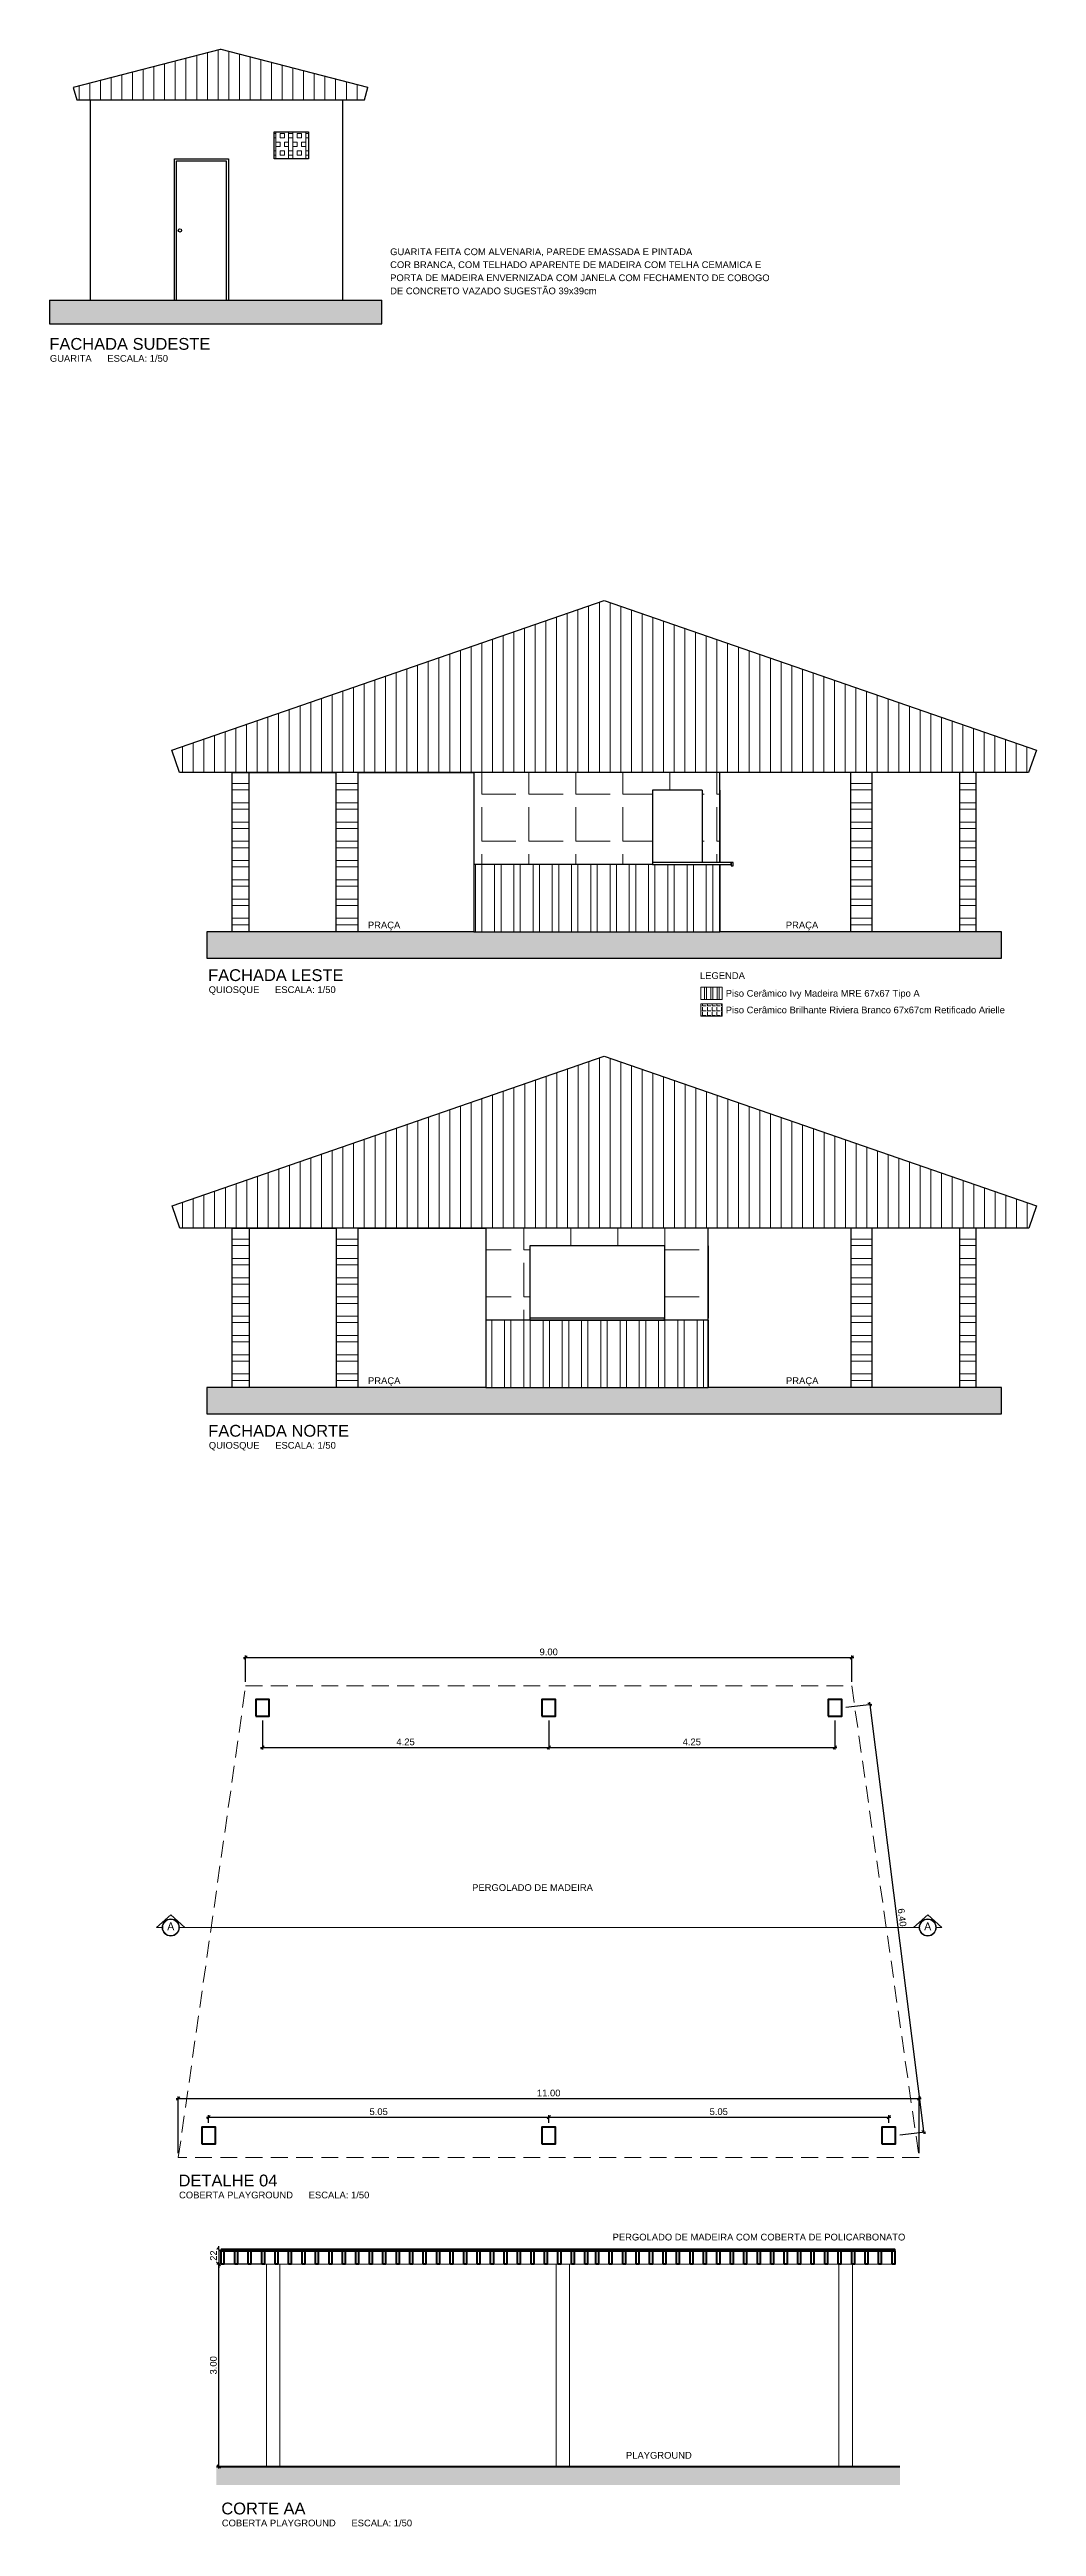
# Model space of a CAD drawing. Header units: metres. Extents: x 929 to 1666, y 1128 to 1372.
# Drawn here: x 1508 to 1522.66, y 1127.98 to 1164.76 of the extents above; entities that cross this region are included whole.
import ezdxf
from ezdxf.enums import TextEntityAlignment as Align

# ---------------------------------------------------------------- set-up
doc = ezdxf.new("R2010")
doc.units = ezdxf.units.M
doc.linetypes.add('DASHDOTX2', pattern=[50.8, 25.4, -12.7, 0, -12.7])
doc.linetypes.add('DASHED2', pattern=[0.375, 0.25, -0.125])
doc.layers.get('0').update_dxf_attribs({"lineweight": 5})
for name, color, linetype, lineweight in [('KIRYA - COTAS', 7, 'Continuous', 5), ('KIRYA - ELEVAÇÃO 03', 3, 'Continuous', 30), ('KIRYA - HACHURA', 251, 'Continuous', 5), ('KIRYA - PAREDE', 7, 'Continuous', 40), ('KIRYA - PAREDE VISTA', 7, 'Continuous', 15), ('KIRYA - PROJEÇÃO', 7, 'DASHED2', 5), ('KIRYA - SÍMBOLO', 7, 'Continuous', 5)]:
    doc.layers.add(name, color=color, linetype=linetype, lineweight=lineweight)
doc.layers.add('KIRYA - ELEVAÇÃO 02', color=2, linetype='Continuous')
doc.layers.add('KIRYA - TEXTO', color=7, linetype='Continuous')
doc.styles.add('CENTURY GOTHIC', font='GOTHIC.TTF')
doc.styles.add('EA_140_1-50', font='swissl.ttf', dxfattribs={"height": 0.175})
doc.styles.add('EA_80_1-50', font='swissl.ttf', dxfattribs={"height": 0.1})
doc.dimstyles.new('1-50', dxfattribs={"dimtxt": 0.1, "dimasz": 0.05, "dimexe": 0.03, "dimexo": 0.0625, "dimgap": 0.03, "dimtad": 1, "dimzin": 4, "dimdsep": 46, "dimtxsty": 'EA_80_1-50', "dimblk": 'OBLIQUE', "dimcen": 0.1, "dimdle": 0.03, "dimclrd": 144, "dimclre": 144, "dimclrt": 256, "dimadec": 0, "dimazin": 0, "dimtfac": 4, "dimtix": 1, "dimtmove": 2, "dimatfit": 3, "dimldrblk": 'OBLIQUE', "dimfxl": 1, "dimtolj": 1, "dimtzin": 4, "dimarcsym": 0})

# ---------------------------------------------------------------- blocks, each defined once
blk = doc.blocks.new('_OBLIQUE')
at = {"color": 0, "linetype": 'ByBlock'}
blk.add_line((-0.5, -0.5), (0.5, 0.5), dxfattribs=at)
blk = doc.blocks.new('*D376')
at = {"layer": 'Defpoints', "color": 0, "transparency": 16777216}
for p in [(1510.519, 1131.876), (1511.226, 1131.876), (1511.226, 1128.876)]:
    blk.add_point(p, dxfattribs=at)
at = {"layer": 'KIRYA - COTAS', "color": 144, "lineweight": -2, "transparency": 16777216}
for p, q in [((1511.164, 1131.876), (1510.489, 1131.876)), ((1510.519, 1128.846), (1510.519, 1131.906)), ((1511.164, 1128.876), (1510.489, 1128.876))]:
    blk.add_line(p, q, dxfattribs=at)
at = {"layer": 'KIRYA - COTAS', "color": 144, "lineweight": -2, "transparency": 16777216, "xscale": 0.05, "yscale": 0.05, "zscale": 0.05}
for p, rotation in [((1510.519, 1131.876), 90), ((1510.519, 1128.876), 270)]:
    blk.add_blockref('_OBLIQUE', p, dxfattribs=dict(at, rotation=rotation))
at = {"layer": 'KIRYA - COTAS', "transparency": 16777216, "insert": (1510.437, 1130.376), "char_height": 0.1, "attachment_point": 5, "rotation": 90, "style": 'EA_80_1-50'}
blk.add_mtext('\\A1;3.00', dxfattribs=at)
blk = doc.blocks.new('*D377')
at = {"layer": 'Defpoints', "color": 0, "transparency": 16777216}
for p in [(1510.554, 1132.096), (1510.519, 1131.876), (1510.554, 1131.876)]:
    blk.add_point(p, dxfattribs=at)
at = {"layer": 'KIRYA - COTAS', "color": 144, "lineweight": -2, "transparency": 16777216}
for p, q in [((1510.491, 1132.096), (1510.489, 1132.096)), ((1510.519, 1132.096), (1510.519, 1132.146)), ((1510.519, 1132.096), (1510.519, 1131.876)), ((1510.491, 1131.876), (1510.489, 1131.876)), ((1510.519, 1131.876), (1510.519, 1131.826))]:
    blk.add_line(p, q, dxfattribs=at)
at = {"layer": 'KIRYA - COTAS', "color": 144, "lineweight": -2, "transparency": 16777216, "xscale": 0.05, "yscale": 0.05, "zscale": 0.05}
for p, rotation in [((1510.519, 1132.096), 270), ((1510.519, 1131.876), 90)]:
    blk.add_blockref('_OBLIQUE', p, dxfattribs=dict(at, rotation=rotation))
at = {"layer": 'KIRYA - COTAS', "transparency": 16777216, "insert": (1510.439, 1131.986), "char_height": 0.1, "attachment_point": 5, "rotation": 90, "style": 'EA_80_1-50'}
blk.add_mtext('\\A1;.22', dxfattribs=at)
blk = doc.blocks.new('*D378')
at = {"layer": 'Defpoints', "color": 0, "transparency": 16777216}
for p in [(1519.916, 1140.887), (1510.916, 1140.463), (1519.916, 1140.463)]:
    blk.add_point(p, dxfattribs=at)
at = {"layer": 'KIRYA - COTAS', "color": 144, "lineweight": -2, "transparency": 16777216}
for p, q in [((1510.886, 1140.887), (1519.946, 1140.887)), ((1510.916, 1140.525), (1510.916, 1140.917)), ((1519.916, 1140.525), (1519.916, 1140.917))]:
    blk.add_line(p, q, dxfattribs=at)
at = {"layer": 'KIRYA - COTAS', "color": 144, "lineweight": -2, "transparency": 16777216, "xscale": 0.05, "yscale": 0.05, "zscale": 0.05, "rotation": 180}
blk.add_blockref('_OBLIQUE', (1510.916, 1140.887), dxfattribs=at)
at = {"layer": 'KIRYA - COTAS', "color": 144, "lineweight": -2, "transparency": 16777216, "xscale": 0.05, "yscale": 0.05, "zscale": 0.05}
blk.add_blockref('_OBLIQUE', (1519.916, 1140.887), dxfattribs=at)
at = {"layer": 'KIRYA - COTAS', "transparency": 16777216, "insert": (1515.416, 1140.968), "char_height": 0.1, "attachment_point": 5, "style": 'EA_80_1-50'}
blk.add_mtext('\\A1;9.00', dxfattribs=at)
blk = doc.blocks.new('*D379')
at = {"layer": 'Defpoints', "color": 0, "transparency": 16777216}
for p in [(1520.916, 1134.338), (1509.916, 1133.463), (1520.916, 1133.463)]:
    blk.add_point(p, dxfattribs=at)
at = {"layer": 'KIRYA - COTAS', "color": 144, "lineweight": -2, "transparency": 16777216}
for p, q in [((1509.886, 1134.338), (1520.946, 1134.338)), ((1509.916, 1133.525), (1509.916, 1134.368)), ((1520.916, 1133.525), (1520.916, 1134.368))]:
    blk.add_line(p, q, dxfattribs=at)
at = {"layer": 'KIRYA - COTAS', "color": 144, "lineweight": -2, "transparency": 16777216, "xscale": 0.05, "yscale": 0.05, "zscale": 0.05, "rotation": 180}
blk.add_blockref('_OBLIQUE', (1509.916, 1134.338), dxfattribs=at)
at = {"layer": 'KIRYA - COTAS', "color": 144, "lineweight": -2, "transparency": 16777216, "xscale": 0.05, "yscale": 0.05, "zscale": 0.05}
blk.add_blockref('_OBLIQUE', (1520.916, 1134.338), dxfattribs=at)
at = {"layer": 'KIRYA - COTAS', "transparency": 16777216, "insert": (1515.416, 1134.419), "char_height": 0.1, "attachment_point": 5, "style": 'EA_80_1-50'}
blk.add_mtext('\\A1;11.00', dxfattribs=at)
blk = doc.blocks.new('*D380')
at = {"layer": 'Defpoints', "color": 0, "transparency": 16777216}
for p in [(1510.366, 1133.913), (1515.416, 1134.06), (1515.416, 1133.913)]:
    blk.add_point(p, dxfattribs=at)
at = {"layer": 'KIRYA - COTAS', "color": 144, "lineweight": -2, "transparency": 16777216}
for p, q in [((1510.336, 1134.06), (1515.446, 1134.06)), ((1510.366, 1133.975), (1510.366, 1134.09)), ((1515.416, 1133.975), (1515.416, 1134.09))]:
    blk.add_line(p, q, dxfattribs=at)
at = {"layer": 'KIRYA - COTAS', "color": 144, "lineweight": -2, "transparency": 16777216, "xscale": 0.05, "yscale": 0.05, "zscale": 0.05, "rotation": 180}
blk.add_blockref('_OBLIQUE', (1510.366, 1134.06), dxfattribs=at)
at = {"layer": 'KIRYA - COTAS', "color": 144, "lineweight": -2, "transparency": 16777216, "xscale": 0.05, "yscale": 0.05, "zscale": 0.05}
blk.add_blockref('_OBLIQUE', (1515.416, 1134.06), dxfattribs=at)
at = {"layer": 'KIRYA - COTAS', "transparency": 16777216, "insert": (1512.891, 1134.142), "char_height": 0.1, "attachment_point": 5, "style": 'EA_80_1-50'}
blk.add_mtext('\\A1;5.05', dxfattribs=at)
blk = doc.blocks.new('*D381')
at = {"layer": 'Defpoints', "color": 0, "transparency": 16777216}
for p in [(1515.416, 1133.913), (1520.466, 1134.06), (1520.466, 1133.913)]:
    blk.add_point(p, dxfattribs=at)
at = {"layer": 'KIRYA - COTAS', "color": 144, "lineweight": -2, "transparency": 16777216}
for p, q in [((1515.386, 1134.06), (1520.496, 1134.06)), ((1515.416, 1133.975), (1515.416, 1134.09)), ((1520.466, 1133.975), (1520.466, 1134.09))]:
    blk.add_line(p, q, dxfattribs=at)
at = {"layer": 'KIRYA - COTAS', "color": 144, "lineweight": -2, "transparency": 16777216, "xscale": 0.05, "yscale": 0.05, "zscale": 0.05, "rotation": 180}
blk.add_blockref('_OBLIQUE', (1515.416, 1134.06), dxfattribs=at)
at = {"layer": 'KIRYA - COTAS', "color": 144, "lineweight": -2, "transparency": 16777216, "xscale": 0.05, "yscale": 0.05, "zscale": 0.05}
blk.add_blockref('_OBLIQUE', (1520.466, 1134.06), dxfattribs=at)
at = {"layer": 'KIRYA - COTAS', "transparency": 16777216, "insert": (1517.941, 1134.142), "char_height": 0.1, "attachment_point": 5, "style": 'EA_80_1-50'}
blk.add_mtext('\\A1;5.05', dxfattribs=at)
blk = doc.blocks.new('*D382')
at = {"layer": 'Defpoints', "color": 0, "transparency": 16777216}
for p in [(1511.166, 1140.013), (1515.416, 1140.013), (1515.416, 1139.551)]:
    blk.add_point(p, dxfattribs=at)
at = {"layer": 'KIRYA - COTAS', "color": 144, "lineweight": -2, "transparency": 16777216}
for p, q in [((1511.166, 1139.951), (1511.166, 1139.521)), ((1515.416, 1139.951), (1515.416, 1139.521)), ((1511.136, 1139.551), (1515.446, 1139.551))]:
    blk.add_line(p, q, dxfattribs=at)
at = {"layer": 'KIRYA - COTAS', "color": 144, "lineweight": -2, "transparency": 16777216, "xscale": 0.05, "yscale": 0.05, "zscale": 0.05, "rotation": 180}
blk.add_blockref('_OBLIQUE', (1511.166, 1139.551), dxfattribs=at)
at = {"layer": 'KIRYA - COTAS', "color": 144, "lineweight": -2, "transparency": 16777216, "xscale": 0.05, "yscale": 0.05, "zscale": 0.05}
blk.add_blockref('_OBLIQUE', (1515.416, 1139.551), dxfattribs=at)
at = {"layer": 'KIRYA - COTAS', "transparency": 16777216, "insert": (1513.291, 1139.632), "char_height": 0.1, "attachment_point": 5, "style": 'EA_80_1-50'}
blk.add_mtext('\\A1;4.25', dxfattribs=at)
blk = doc.blocks.new('*D383')
at = {"layer": 'Defpoints', "color": 0, "transparency": 16777216}
for p in [(1515.416, 1140.013), (1519.666, 1140.013), (1519.666, 1139.551)]:
    blk.add_point(p, dxfattribs=at)
at = {"layer": 'KIRYA - COTAS', "color": 144, "lineweight": -2, "transparency": 16777216}
for p, q in [((1515.416, 1139.951), (1515.416, 1139.521)), ((1519.666, 1139.951), (1519.666, 1139.521)), ((1515.386, 1139.551), (1519.696, 1139.551))]:
    blk.add_line(p, q, dxfattribs=at)
at = {"layer": 'KIRYA - COTAS', "color": 144, "lineweight": -2, "transparency": 16777216, "xscale": 0.05, "yscale": 0.05, "zscale": 0.05, "rotation": 180}
blk.add_blockref('_OBLIQUE', (1515.416, 1139.551), dxfattribs=at)
at = {"layer": 'KIRYA - COTAS', "color": 144, "lineweight": -2, "transparency": 16777216, "xscale": 0.05, "yscale": 0.05, "zscale": 0.05}
blk.add_blockref('_OBLIQUE', (1519.666, 1139.551), dxfattribs=at)
at = {"layer": 'KIRYA - COTAS', "transparency": 16777216, "insert": (1517.541, 1139.632), "char_height": 0.1, "attachment_point": 5, "style": 'EA_80_1-50'}
blk.add_mtext('\\A1;4.25', dxfattribs=at)
blk = doc.blocks.new('*D384')
at = {"layer": 'Defpoints', "color": 0, "transparency": 16777216}
for p in [(1519.767, 1140.138), (1520.983, 1133.84), (1520.567, 1133.788)]:
    blk.add_point(p, dxfattribs=at)
at = {"layer": 'KIRYA - COTAS', "color": 144, "lineweight": -2, "transparency": 16777216}
for p, q in [((1519.829, 1140.146), (1520.213, 1140.194)), ((1520.179, 1140.22), (1520.987, 1133.811)), ((1520.629, 1133.796), (1521.013, 1133.844))]:
    blk.add_line(p, q, dxfattribs=at)
at = {"layer": 'KIRYA - COTAS', "color": 144, "lineweight": -2, "transparency": 16777216, "xscale": 0.05, "yscale": 0.05, "zscale": 0.05}
for p, rotation in [((1520.183, 1140.19), 97.18053549771984), ((1520.983, 1133.84), 277.1805354977198)]:
    blk.add_blockref('_OBLIQUE', p, dxfattribs=dict(at, rotation=rotation))
at = {"layer": 'KIRYA - COTAS', "transparency": 16777216, "insert": (1520.664, 1137.026), "char_height": 0.1, "attachment_point": 5, "rotation": 277.1805, "style": 'EA_80_1-50'}
blk.add_mtext('\\A1;6.40', dxfattribs=at)

msp = doc.modelspace()

# ---------------------------------------------------------------- hatches: boundary and pattern name
at = {"layer": 'KIRYA - HACHURA', "true_color": 0xc7c8ca}
h = msp.add_hatch(dxfattribs=at)
h.set_pattern_fill('ANSI31', color=9, scale=0.05, angle=45)
h.paths.add_polyline_path([(1510.553, 1164.76), (1510.537, 1164.76), (1508.357, 1164.198), (1508.409, 1164.015), (1512.681, 1164.015), (1512.732, 1164.198)])
h = msp.add_hatch(dxfattribs=at)
h.set_pattern_fill('ANSI31', color=9, scale=0.05, angle=45)
h.set_pattern_definition([(90, (16.13939, 6.76513), (-0.15875, 0), [])])
h.paths.add_polyline_path([(1522.542, 1154.025), (1522.657, 1154.355), (1516.239, 1156.578), (1509.822, 1154.355), (1509.936, 1154.025), (1510.715, 1154.025)])
at = {"layer": 'KIRYA - HACHURA', "true_color": 0xcd6928}
h = msp.add_hatch(dxfattribs=at)
h.set_pattern_fill('ANSI32', color=32, scale=0.03, angle=135)
h.set_pattern_definition([(180, (16.1394, 6.76513), (-3e-17, -0.28575), []), (180, (16.04414, 6.86038), (-3e-17, -0.28575), [])])
h.paths.add_polyline_path([(1519.898, 1151.661), (1520.217, 1151.661), (1520.217, 1154.025), (1519.898, 1154.025)])
h.paths.add_polyline_path([(1521.514, 1151.661), (1521.764, 1151.661), (1521.764, 1154.025), (1521.514, 1154.025)])
h.paths.add_polyline_path([(1512.581, 1154.025), (1512.262, 1154.025), (1512.262, 1151.661), (1512.581, 1151.661)])
h.paths.add_polyline_path([(1510.965, 1154.025), (1510.715, 1154.025), (1510.715, 1151.661), (1510.965, 1151.661)])
at = {"layer": 'KIRYA - HACHURA', "true_color": 0xc7c8ca}
h = msp.add_hatch(dxfattribs=at)
h.set_pattern_fill('ANGLE', color=9, scale=0.1)
h.set_pattern_definition([(0, (16.1394, 6.7651), (0, 0.6985), [0.508, -0.1905]), (90, (16.1394, 6.7651), (-0.6985, 4e-17), [0.508, -0.1905])])
h.paths.add_polyline_path([(1516.956, 1152.661), (1516.956, 1153.761), (1517.696, 1153.761), (1517.696, 1152.691), (1517.956, 1152.691), (1517.956, 1154.025), (1514.306, 1154.025), (1514.306, 1152.661)])
at = {"layer": 'KIRYA - HACHURA', "true_color": 0xcd6928}
h = msp.add_hatch(dxfattribs=at)
h.set_pattern_fill('ANSI32', color=32, scale=0.03, angle=45)
h.set_pattern_definition([(90, (16.1394, 4.9), (-0.28575, 0), []), (90, (16.23464, 4.99524), (-0.28575, 0), [])])
h.paths.add_polyline_path([(1516.956, 1152.661), (1514.306, 1152.661), (1514.306, 1151.661), (1517.956, 1151.661), (1517.956, 1152.661)])
h = msp.add_hatch(dxfattribs=at)
h.set_pattern_fill('ANSI32', color=32, scale=0.01, angle=45)
h.set_pattern_definition([(90, (15.15874, 6.76513), (-0.09525, 0), []), (90, (15.19049, 6.79688), (-0.09525, 0), [])])
h.paths.add_polyline_path([(1517.677, 1150.836), (1517.677, 1150.653), (1517.993, 1150.653), (1517.993, 1150.836)])
at = {"layer": 'KIRYA - HACHURA', "true_color": 0x939598}
h = msp.add_hatch(dxfattribs=at)
h.set_pattern_fill('ANGLE', color=252, scale=0.01)
h.set_pattern_definition([(0, (15.15874, 6.76513), (0, 0.06985), [0.0508, -0.01905]), (90, (15.15874, 6.76513), (-0.06985, 4e-18), [0.0508, -0.01905])])
h.paths.add_polyline_path([(1517.677, 1150.59), (1517.677, 1150.407), (1517.993, 1150.407), (1517.993, 1150.59)])
at = {"layer": 'KIRYA - HACHURA', "true_color": 0xc7c8ca}
h = msp.add_hatch(dxfattribs=at)
h.set_pattern_fill('ANSI31', color=9, scale=0.05, angle=45)
h.set_pattern_definition([(90, (16.14182, 0), (-0.15875, 0), [])])
h.paths.add_polyline_path([(1516.242, 1149.813), (1509.824, 1147.59), (1509.939, 1147.26), (1510.717, 1147.26), (1522.545, 1147.26), (1522.659, 1147.59)])
at = {"layer": 'KIRYA - HACHURA', "true_color": 0xcd6928}
h = msp.add_hatch(dxfattribs=at)
h.set_pattern_fill('ANSI32', color=32, scale=0.03, angle=135)
h.set_pattern_definition([(180, (16.14182, 0), (-3e-17, -0.28575), []), (180, (16.04657, 0.09525), (-3e-17, -0.28575), [])])
h.paths.add_polyline_path([(1519.9, 1144.896), (1520.219, 1144.896), (1520.219, 1147.26), (1519.9, 1147.26)])
h.paths.add_polyline_path([(1521.516, 1144.896), (1521.766, 1144.896), (1521.766, 1147.26), (1521.516, 1147.26)])
h.paths.add_polyline_path([(1512.583, 1147.26), (1512.264, 1147.26), (1512.264, 1144.896), (1512.583, 1144.896)])
h.paths.add_polyline_path([(1510.967, 1147.26), (1510.717, 1147.26), (1510.717, 1144.896), (1510.967, 1144.896)])
at = {"layer": 'KIRYA - HACHURA', "true_color": 0xc7c8ca}
h = msp.add_hatch(dxfattribs=at)
h.set_pattern_fill('ANGLE', color=9, scale=0.1)
h.set_pattern_definition([(0, (0, 0), (0, 0.6985), [0.508, -0.1905]), (90, (0, 0), (-0.6985, 4e-17), [0.508, -0.1905])])
h.paths.add_polyline_path([(1517.784, 1147.26), (1514.484, 1147.26), (1514.484, 1145.896), (1515.134, 1145.896), (1515.134, 1146.996), (1517.134, 1146.996), (1517.134, 1145.926), (1517.134, 1145.896), (1517.784, 1145.896)])
at = {"layer": 'KIRYA - HACHURA', "true_color": 0xcd6928}
h = msp.add_hatch(dxfattribs=at)
h.set_pattern_fill('ANSI32', color=32, scale=0.03, angle=45)
h.paths.add_polyline_path([(1517.784, 1145.896), (1514.484, 1145.896), (1514.484, 1144.896), (1517.784, 1144.896)])
at = {"layer": 'KIRYA - PAREDE', "true_color": 0xc7c8ca}
h = msp.add_hatch(color=9, dxfattribs=at)
h.dxf.hatch_style = 1
h.paths.add_polyline_path([(1522.139, 1151.268), (1522.139, 1151.661), (1521.514, 1151.661), (1517.956, 1151.661), (1514.306, 1151.661), (1510.965, 1151.661), (1510.339, 1151.661), (1510.339, 1151.268)])
h = msp.add_hatch(color=9, dxfattribs=at)
h.dxf.hatch_style = 1
h.paths.add_polyline_path([(1522.142, 1144.503), (1522.142, 1144.896), (1521.516, 1144.896), (1517.784, 1144.896), (1514.484, 1144.896), (1510.967, 1144.896), (1510.342, 1144.896), (1510.342, 1144.503)])
h = msp.add_hatch(color=9, dxfattribs=at)
h.dxf.hatch_style = 1
h.paths.add_polyline_path([(1520.631, 1128.876), (1510.481, 1128.876), (1510.481, 1128.598), (1520.631, 1128.598)])
at = {"layer": 'KIRYA - PAREDE VISTA', "true_color": 0x939598}
h = msp.add_hatch(dxfattribs=at)
h.set_pattern_fill('BOX', color=252, scale=0.01)
h.paths.add_polyline_path([(1511.849, 1163.537), (1511.339, 1163.537), (1511.339, 1163.137), (1511.849, 1163.137)])
at = {"layer": 'KIRYA - PAREDE VISTA', "true_color": 0xc7c8ca}
h = msp.add_hatch(color=9, dxfattribs=at)
h.dxf.hatch_style = 1
h.paths.add_polyline_path([(1512.94, 1161.037), (1508.004, 1161.037), (1508.004, 1160.689), (1512.94, 1160.689)])

# ---------------------------------------------------------------- linework, layer by layer
at = {"layer": 'KIRYA - ELEVAÇÃO 02'}
for points in [[(1508.609, 1164.015), (1508.609, 1161.037), (1512.359, 1161.037), (1512.359, 1164.015)], [(1511.849, 1163.137), (1511.339, 1163.137), (1511.339, 1163.537), (1511.849, 1163.537), (1511.849, 1163.137)], [(1509.859, 1161.037), (1509.859, 1163.137), (1510.659, 1163.137), (1510.659, 1161.037)], [(1509.889, 1161.037), (1509.889, 1163.107), (1510.629, 1163.107), (1510.629, 1161.037)], [(1510.965, 1154.025), (1512.262, 1154.025)], [(1512.262, 1151.661), (1512.262, 1154.025)], [(1512.581, 1154.025), (1514.306, 1154.025)], [(1512.581, 1154.025), (1512.581, 1151.661)], [(1519.898, 1154.025), (1517.956, 1154.025)], [(1519.898, 1154.025), (1519.898, 1151.661)], [(1520.217, 1151.661), (1520.217, 1154.025)], [(1521.514, 1154.025), (1520.217, 1154.025)], [(1516.956, 1152.661), (1514.306, 1152.661)], [(1510.967, 1147.26), (1512.264, 1147.26)], [(1512.264, 1144.896), (1512.264, 1147.26)], [(1512.583, 1147.26), (1512.583, 1144.896)], [(1512.583, 1147.26), (1514.484, 1147.26)], [(1519.9, 1147.26), (1517.784, 1147.26)], [(1519.9, 1147.26), (1519.9, 1144.896)], [(1520.219, 1144.896), (1520.219, 1147.26)], [(1521.516, 1147.26), (1520.219, 1147.26)], [(1517.134, 1146.996), (1515.134, 1146.996), (1515.134, 1145.896), (1517.134, 1145.896)], [(1517.134, 1146.996), (1517.134, 1145.926)], [(1517.784, 1145.896), (1514.484, 1145.896)], [(1517.134, 1145.896), (1517.134, 1145.896), (1517.134, 1145.926), (1515.134, 1145.926), (1515.134, 1145.896)]]:
    msp.add_lwpolyline(points, dxfattribs=at)
msp.add_circle((1509.941, 1162.075), 0.0249, dxfattribs=at)
at = {"layer": 'KIRYA - ELEVAÇÃO 03'}
for points in [[(1508.409, 1164.015), (1512.681, 1164.015), (1512.732, 1164.198), (1510.553, 1164.76), (1510.537, 1164.76), (1508.357, 1164.198), (1508.409, 1164.015)], [(1508.004, 1161.037), (1512.94, 1161.037)], [(1508.004, 1161.037), (1508.004, 1160.689), (1512.94, 1160.689), (1512.94, 1161.037)], [(1510.715, 1154.025), (1509.936, 1154.025), (1509.822, 1154.355), (1516.239, 1156.578), (1522.657, 1154.355), (1522.542, 1154.025), (1510.715, 1154.025)], [(1510.715, 1151.661), (1510.715, 1154.025), (1510.965, 1154.025), (1510.965, 1151.661)], [(1514.306, 1154.025), (1514.306, 1151.661), (1517.956, 1151.661), (1517.956, 1152.661)], [(1517.696, 1153.761), (1516.956, 1153.761), (1516.956, 1152.661), (1517.956, 1152.661)], [(1517.696, 1153.761), (1517.696, 1152.691)], [(1517.956, 1152.691), (1517.956, 1154.025)], [(1517.956, 1153.761), (1517.956, 1152.691)], [(1521.764, 1151.661), (1521.764, 1154.025), (1521.514, 1154.025), (1521.514, 1151.661)], [(1517.806, 1152.661), (1518.126, 1152.661), (1518.126, 1152.691), (1516.956, 1152.691), (1516.956, 1152.661)], [(1517.956, 1152.661), (1517.956, 1151.661)], [(1518.126, 1152.691), (1518.126, 1152.641), (1518.156, 1152.641), (1518.156, 1152.691), (1518.126, 1152.691)], [(1510.965, 1151.661), (1510.339, 1151.661)], [(1510.339, 1151.661), (1510.339, 1151.268), (1522.139, 1151.268), (1522.139, 1151.661)], [(1514.306, 1151.661), (1510.965, 1151.661)], [(1521.514, 1151.661), (1517.956, 1151.661)], [(1522.139, 1151.661), (1521.514, 1151.661)], [(1510.717, 1147.26), (1509.939, 1147.26), (1509.824, 1147.59), (1516.242, 1149.813), (1522.659, 1147.59), (1522.545, 1147.26), (1510.717, 1147.26)], [(1510.717, 1144.896), (1510.717, 1147.26), (1510.967, 1147.26), (1510.967, 1144.896)], [(1514.484, 1147.26), (1514.484, 1144.896), (1517.784, 1144.896), (1517.784, 1145.896)], [(1517.784, 1145.896), (1517.784, 1147.26)], [(1521.766, 1144.896), (1521.766, 1147.26), (1521.516, 1147.26), (1521.516, 1144.896)], [(1517.784, 1146.996), (1517.784, 1145.926)], [(1517.784, 1145.896), (1517.784, 1144.896)], [(1510.967, 1144.896), (1510.342, 1144.896)], [(1510.342, 1144.896), (1510.342, 1144.503), (1522.142, 1144.503), (1522.142, 1144.896)], [(1514.484, 1144.896), (1510.967, 1144.896)], [(1521.516, 1144.896), (1517.784, 1144.896)], [(1522.142, 1144.896), (1521.516, 1144.896)]]:
    msp.add_lwpolyline(points, dxfattribs=at)
at = {"layer": 'KIRYA - PAREDE'}
for points in [[(1511.065, 1140.013), (1511.267, 1140.013), (1511.267, 1140.263), (1511.065, 1140.263)], [(1515.315, 1140.013), (1515.517, 1140.013), (1515.517, 1140.263), (1515.315, 1140.263)], [(1519.565, 1140.013), (1519.767, 1140.013), (1519.767, 1140.263), (1519.565, 1140.263)], [(1510.265, 1133.663), (1510.467, 1133.663), (1510.467, 1133.913), (1510.265, 1133.913)], [(1515.315, 1133.663), (1515.517, 1133.663), (1515.517, 1133.913), (1515.315, 1133.913)], [(1520.365, 1133.663), (1520.567, 1133.663), (1520.567, 1133.913), (1520.365, 1133.913)]]:
    msp.add_lwpolyline(points, close=True, dxfattribs=at)
for points in [[(1510.554, 1132.076), (1520.555, 1132.076), (1520.555, 1132.096), (1510.554, 1132.096), (1510.554, 1132.076)], [(1510.554, 1131.876), (1510.554, 1132.076), (1510.594, 1132.076), (1510.594, 1131.876), (1510.554, 1131.876)], [(1510.754, 1131.876), (1510.754, 1132.076), (1510.794, 1132.076), (1510.794, 1131.876), (1510.754, 1131.876)], [(1510.954, 1131.876), (1510.954, 1132.076), (1510.994, 1132.076), (1510.994, 1131.876), (1510.954, 1131.876)], [(1511.154, 1131.876), (1511.154, 1132.076), (1511.194, 1132.076), (1511.194, 1131.876), (1511.154, 1131.876)], [(1511.354, 1131.876), (1511.354, 1132.076), (1511.394, 1132.076), (1511.394, 1131.876), (1511.354, 1131.876)], [(1511.554, 1131.876), (1511.554, 1132.076), (1511.594, 1132.076), (1511.594, 1131.876), (1511.554, 1131.876)], [(1511.754, 1131.876), (1511.754, 1132.076), (1511.794, 1132.076), (1511.794, 1131.876), (1511.754, 1131.876)], [(1511.954, 1131.876), (1511.954, 1132.076), (1511.994, 1132.076), (1511.994, 1131.876), (1511.954, 1131.876)], [(1512.154, 1131.876), (1512.154, 1132.076), (1512.194, 1132.076), (1512.194, 1131.876), (1512.154, 1131.876)], [(1512.354, 1131.876), (1512.354, 1132.076), (1512.394, 1132.076), (1512.394, 1131.876), (1512.354, 1131.876)], [(1512.554, 1131.876), (1512.554, 1132.076), (1512.594, 1132.076), (1512.594, 1131.876), (1512.554, 1131.876)], [(1512.754, 1131.876), (1512.754, 1132.076), (1512.794, 1132.076), (1512.794, 1131.876), (1512.754, 1131.876)], [(1512.954, 1131.876), (1512.954, 1132.076), (1512.994, 1132.076), (1512.994, 1131.876), (1512.954, 1131.876)], [(1513.154, 1131.876), (1513.154, 1132.076), (1513.194, 1132.076), (1513.194, 1131.876), (1513.154, 1131.876)], [(1513.354, 1131.876), (1513.354, 1132.076), (1513.394, 1132.076), (1513.394, 1131.876), (1513.354, 1131.876)], [(1513.554, 1131.876), (1513.554, 1132.076), (1513.594, 1132.076), (1513.594, 1131.876), (1513.554, 1131.876)], [(1513.754, 1131.876), (1513.754, 1132.076), (1513.794, 1132.076), (1513.794, 1131.876), (1513.754, 1131.876)], [(1513.954, 1131.876), (1513.954, 1132.076), (1513.994, 1132.076), (1513.994, 1131.876), (1513.954, 1131.876)], [(1514.154, 1131.876), (1514.154, 1132.076), (1514.194, 1132.076), (1514.194, 1131.876), (1514.154, 1131.876)], [(1514.354, 1131.876), (1514.354, 1132.076), (1514.394, 1132.076), (1514.394, 1131.876), (1514.354, 1131.876)], [(1514.554, 1131.876), (1514.554, 1132.076), (1514.594, 1132.076), (1514.594, 1131.876), (1514.554, 1131.876)], [(1514.754, 1131.876), (1514.754, 1132.076), (1514.794, 1132.076), (1514.794, 1131.876), (1514.754, 1131.876)], [(1514.954, 1131.876), (1514.954, 1132.076), (1514.994, 1132.076), (1514.994, 1131.876), (1514.954, 1131.876)], [(1515.154, 1131.876), (1515.154, 1132.076), (1515.194, 1132.076), (1515.194, 1131.876), (1515.154, 1131.876)], [(1515.354, 1131.876), (1515.354, 1132.076), (1515.394, 1132.076), (1515.394, 1131.876), (1515.354, 1131.876)], [(1515.554, 1131.876), (1515.554, 1132.076), (1515.594, 1132.076), (1515.594, 1131.876), (1515.554, 1131.876)], [(1515.754, 1131.876), (1515.754, 1132.076), (1515.794, 1132.076), (1515.794, 1131.876), (1515.754, 1131.876)], [(1515.954, 1131.876), (1515.954, 1132.076), (1515.994, 1132.076), (1515.994, 1131.876), (1515.954, 1131.876)], [(1516.115, 1131.876), (1516.115, 1132.076), (1516.155, 1132.076), (1516.155, 1131.876), (1516.115, 1131.876)], [(1516.315, 1131.876), (1516.315, 1132.076), (1516.355, 1132.076), (1516.355, 1131.876), (1516.315, 1131.876)], [(1516.515, 1131.876), (1516.515, 1132.076), (1516.555, 1132.076), (1516.555, 1131.876), (1516.515, 1131.876)], [(1516.715, 1131.876), (1516.715, 1132.076), (1516.755, 1132.076), (1516.755, 1131.876), (1516.715, 1131.876)], [(1516.915, 1131.876), (1516.915, 1132.076), (1516.955, 1132.076), (1516.955, 1131.876), (1516.915, 1131.876)], [(1517.115, 1131.876), (1517.115, 1132.076), (1517.155, 1132.076), (1517.155, 1131.876), (1517.115, 1131.876)], [(1517.315, 1131.876), (1517.315, 1132.076), (1517.355, 1132.076), (1517.355, 1131.876), (1517.315, 1131.876)], [(1517.515, 1131.876), (1517.515, 1132.076), (1517.555, 1132.076), (1517.555, 1131.876), (1517.515, 1131.876)], [(1517.715, 1131.876), (1517.715, 1132.076), (1517.755, 1132.076), (1517.755, 1131.876), (1517.715, 1131.876)], [(1517.915, 1131.876), (1517.915, 1132.076), (1517.955, 1132.076), (1517.955, 1131.876), (1517.915, 1131.876)], [(1518.115, 1131.876), (1518.115, 1132.076), (1518.155, 1132.076), (1518.155, 1131.876), (1518.115, 1131.876)], [(1518.315, 1131.876), (1518.315, 1132.076), (1518.355, 1132.076), (1518.355, 1131.876), (1518.315, 1131.876)], [(1518.515, 1131.876), (1518.515, 1132.076), (1518.555, 1132.076), (1518.555, 1131.876), (1518.515, 1131.876)], [(1518.715, 1131.876), (1518.715, 1132.076), (1518.755, 1132.076), (1518.755, 1131.876), (1518.715, 1131.876)], [(1518.915, 1131.876), (1518.915, 1132.076), (1518.955, 1132.076), (1518.955, 1131.876), (1518.915, 1131.876)], [(1519.115, 1131.876), (1519.115, 1132.076), (1519.155, 1132.076), (1519.155, 1131.876), (1519.115, 1131.876)], [(1519.315, 1131.876), (1519.315, 1132.076), (1519.355, 1132.076), (1519.355, 1131.876), (1519.315, 1131.876)], [(1519.515, 1131.876), (1519.515, 1132.076), (1519.555, 1132.076), (1519.555, 1131.876), (1519.515, 1131.876)], [(1519.715, 1131.876), (1519.715, 1132.076), (1519.755, 1132.076), (1519.755, 1131.876), (1519.715, 1131.876)], [(1519.915, 1131.876), (1519.915, 1132.076), (1519.955, 1132.076), (1519.955, 1131.876), (1519.915, 1131.876)], [(1520.115, 1131.876), (1520.115, 1132.076), (1520.155, 1132.076), (1520.155, 1131.876), (1520.115, 1131.876)], [(1520.315, 1131.876), (1520.315, 1132.076), (1520.355, 1132.076), (1520.355, 1131.876), (1520.315, 1131.876)], [(1520.515, 1131.876), (1520.515, 1132.076), (1520.555, 1132.076), (1520.555, 1131.876), (1520.515, 1131.876)], [(1510.481, 1128.876), (1520.631, 1128.876)]]:
    msp.add_lwpolyline(points, dxfattribs=at)
at = {"layer": 'KIRYA - PAREDE VISTA'}
for points in [[(1517.677, 1150.836), (1517.993, 1150.836), (1517.993, 1150.653), (1517.677, 1150.653)], [(1517.677, 1150.59), (1517.993, 1150.59), (1517.993, 1150.407), (1517.677, 1150.407)]]:
    msp.add_lwpolyline(points, close=True, dxfattribs=at)
for points in [[(1520.526, 1132.076), (1510.594, 1132.076)], [(1520.526, 1131.876), (1510.594, 1131.876)], [(1511.226, 1128.876), (1511.226, 1131.876), (1511.426, 1131.876), (1511.426, 1128.876)], [(1515.526, 1128.876), (1515.526, 1131.876), (1515.726, 1131.876), (1515.726, 1128.876)], [(1519.726, 1128.876), (1519.726, 1131.876), (1519.926, 1131.876), (1519.926, 1128.876)]]:
    msp.add_lwpolyline(points, dxfattribs=at)
at = {"layer": 'KIRYA - PROJEÇÃO'}
msp.add_lwpolyline([(1510.916, 1140.463), (1519.916, 1140.463), (1520.916, 1133.463), (1509.916, 1133.463), (1510.916, 1140.463)], dxfattribs=at)
at = {"layer": 'KIRYA - SÍMBOLO'}
for p, q in [((1509.594, 1136.877), (1509.804, 1137.064)), ((1509.676, 1136.877), (1509.594, 1136.877)), ((1509.804, 1137.064), (1510.015, 1136.877)), ((1510.015, 1136.877), (1509.932, 1136.877)), ((1521.044, 1137.064), (1520.834, 1136.877)), ((1520.834, 1136.877), (1520.916, 1136.877)), ((1521.255, 1136.877), (1521.044, 1137.064)), ((1521.172, 1136.877), (1521.255, 1136.877))]:
    msp.add_line(p, q, dxfattribs=at)
at = {"layer": 'KIRYA - SÍMBOLO', "color": 11, "linetype": 'DASHDOTX2', "true_color": 0xf27172}
msp.add_line((1510.002, 1136.877), (1520.846, 1136.877), dxfattribs=at)
at = {"layer": 'KIRYA - SÍMBOLO'}
for centre, radius in [((1509.804, 1136.877), 0.128), ((1509.804, 1136.877), 0.12), ((1521.044, 1136.877), 0.128), ((1521.044, 1136.877), 0.12)]:
    msp.add_circle(centre, radius, dxfattribs=at)

# ---------------------------------------------------------------- texts
at = {"layer": 'KIRYA - ELEVAÇÃO 03', "style": 'EA_80_1-50'}
for p in [(1512.731, 1151.711), (1518.937, 1151.711), (1512.733, 1144.946), (1518.94, 1144.946)]:
    msp.add_text('PRAÇA', height=0.1, dxfattribs=at).set_placement(p)
at = {"layer": 'KIRYA - SÍMBOLO', "style": 'CENTURY GOTHIC'}
for p in [(1509.804, 1136.893), (1521.044, 1136.893)]:
    msp.add_text('A', height=0.12, dxfattribs=at).set_placement(p, align=Align.MIDDLE_CENTER)
at = {"layer": 'KIRYA - TEXTO'}
for s, height, style, p in [('GUARITA FEITA COM ALVENARIA, PAREDE EMASSADA E PINTADA', 0.1, 'EA_80_1-50', (1513.062, 1161.707)), ('COR BRANCA, COM TELHADO APARENTE DE MADEIRA COM TELHA CEMAMICA E', 0.1, 'EA_80_1-50', (1513.062, 1161.515)), ('PORTA DE MADEIRA ENVERNIZADA COM JANELA COM FECHAMENTO DE COBOGO', 0.1, 'EA_80_1-50', (1513.062, 1161.321)), ('DE CONCRETO VAZADO SUGESTÃO 39x39cm', 0.1, 'EA_80_1-50', (1513.062, 1161.126)), ('FACHADA SUDESTE', 0.175, 'EA_140_1-50', (1508.001, 1160.302)), ('GUARITA      ESCALA: 1/50', 0.1, 'EA_80_1-50', (1508.009, 1160.124)), ('FACHADA LESTE', 0.175, 'EA_140_1-50', (1510.359, 1150.929)), ('QUIOSQUE      ESCALA: 1/50', 0.1, 'EA_80_1-50', (1510.367, 1150.751)), ('LEGENDA', 0.1, 'EA_80_1-50', (1517.662, 1150.96)), ('Piso Cerâmico Ivy Madeira MRE 67x67 Tipo A', 0.1, 'EA_80_1-50', (1518.045, 1150.697)), ('Piso Cerâmico Brilhante Riviera Branco 67x67cm Retificado Arielle', 0.1, 'EA_80_1-50', (1518.045, 1150.45)), ('FACHADA NORTE', 0.175, 'EA_140_1-50', (1510.361, 1144.164)), ('QUIOSQUE      ESCALA: 1/50', 0.1, 'EA_80_1-50', (1510.369, 1143.986)), ('PERGOLADO DE MADEIRA', 0.1, 'EA_80_1-50', (1514.279, 1137.42)), ('DETALHE 04', 0.175, 'EA_140_1-50', (1509.92, 1133.033)), ('COBERTA PLAYGROUND      ESCALA: 1/50', 0.1, 'EA_80_1-50', (1509.927, 1132.855)), ('PERGOLADO DE MADEIRA COM COBERTA DE POLICARBONATO', 0.1, 'EA_80_1-50', (1516.365, 1132.23)), ('PLAYGROUND', 0.1, 'EA_80_1-50', (1516.563, 1128.99)), ('CORTE AA', 0.175, 'EA_140_1-50', (1510.555, 1128.163)), ('COBERTA PLAYGROUND      ESCALA: 1/50', 0.1, 'EA_80_1-50', (1510.562, 1127.985))]:
    msp.add_text(s, height=height, dxfattribs=dict(at, style=style)).set_placement(p)

# ---------------------------------------------------------------- dimensions: what is measured, and where the dimension line sits
at = {"layer": 'KIRYA - COTAS'}
for p1, p2, distance, picture, middle in [((1510.916, 1140.463), (1519.916, 1140.463), 0.424, '*D378', (1515.416, 1140.968)), ((1519.767, 1140.138), (1520.567, 1133.788), 0.42, '*D384', (1520.664, 1137.026)), ((1509.916, 1133.463), (1520.916, 1133.463), 0.875, '*D379', (1515.416, 1134.419))]:
    dim = msp.add_aligned_dim(p1=p1, p2=p2, distance=distance, dimstyle='1-50', dxfattribs=at)
    dim.commit()
    dim.dimension.update_dxf_attribs({"geometry": picture, "text_midpoint": middle})
for base, p1, p2, picture, middle in [((1515.416, 1139.551), (1511.166, 1140.013), (1515.416, 1140.013), '*D382', (1513.291, 1139.632)), ((1519.666, 1139.551), (1515.416, 1140.013), (1519.666, 1140.013), '*D383', (1517.541, 1139.632)), ((1515.416, 1134.06), (1510.366, 1133.913), (1515.416, 1133.913), '*D380', (1512.891, 1134.142)), ((1520.466, 1134.06), (1515.416, 1133.913), (1520.466, 1133.913), '*D381', (1517.941, 1134.142))]:
    dim = msp.add_linear_dim(base=base, p1=p1, p2=p2, dimstyle='1-50', dxfattribs=at)
    dim.commit()
    dim.dimension.update_dxf_attribs({"geometry": picture, "text_midpoint": middle})
for p1, p2, picture, middle in [((1510.554, 1132.096), (1510.554, 1131.876), '*D377', (1510.439, 1131.986)), ((1511.226, 1128.876), (1511.226, 1131.876), '*D376', (1510.437, 1130.376))]:
    dim = msp.add_linear_dim(base=(1510.519, 1131.876), p1=p1, p2=p2, angle=90, dimstyle='1-50', dxfattribs=at)
    dim.commit()
    dim.dimension.update_dxf_attribs({"geometry": picture, "text_midpoint": middle})

doc.saveas('drawing.dxf')
